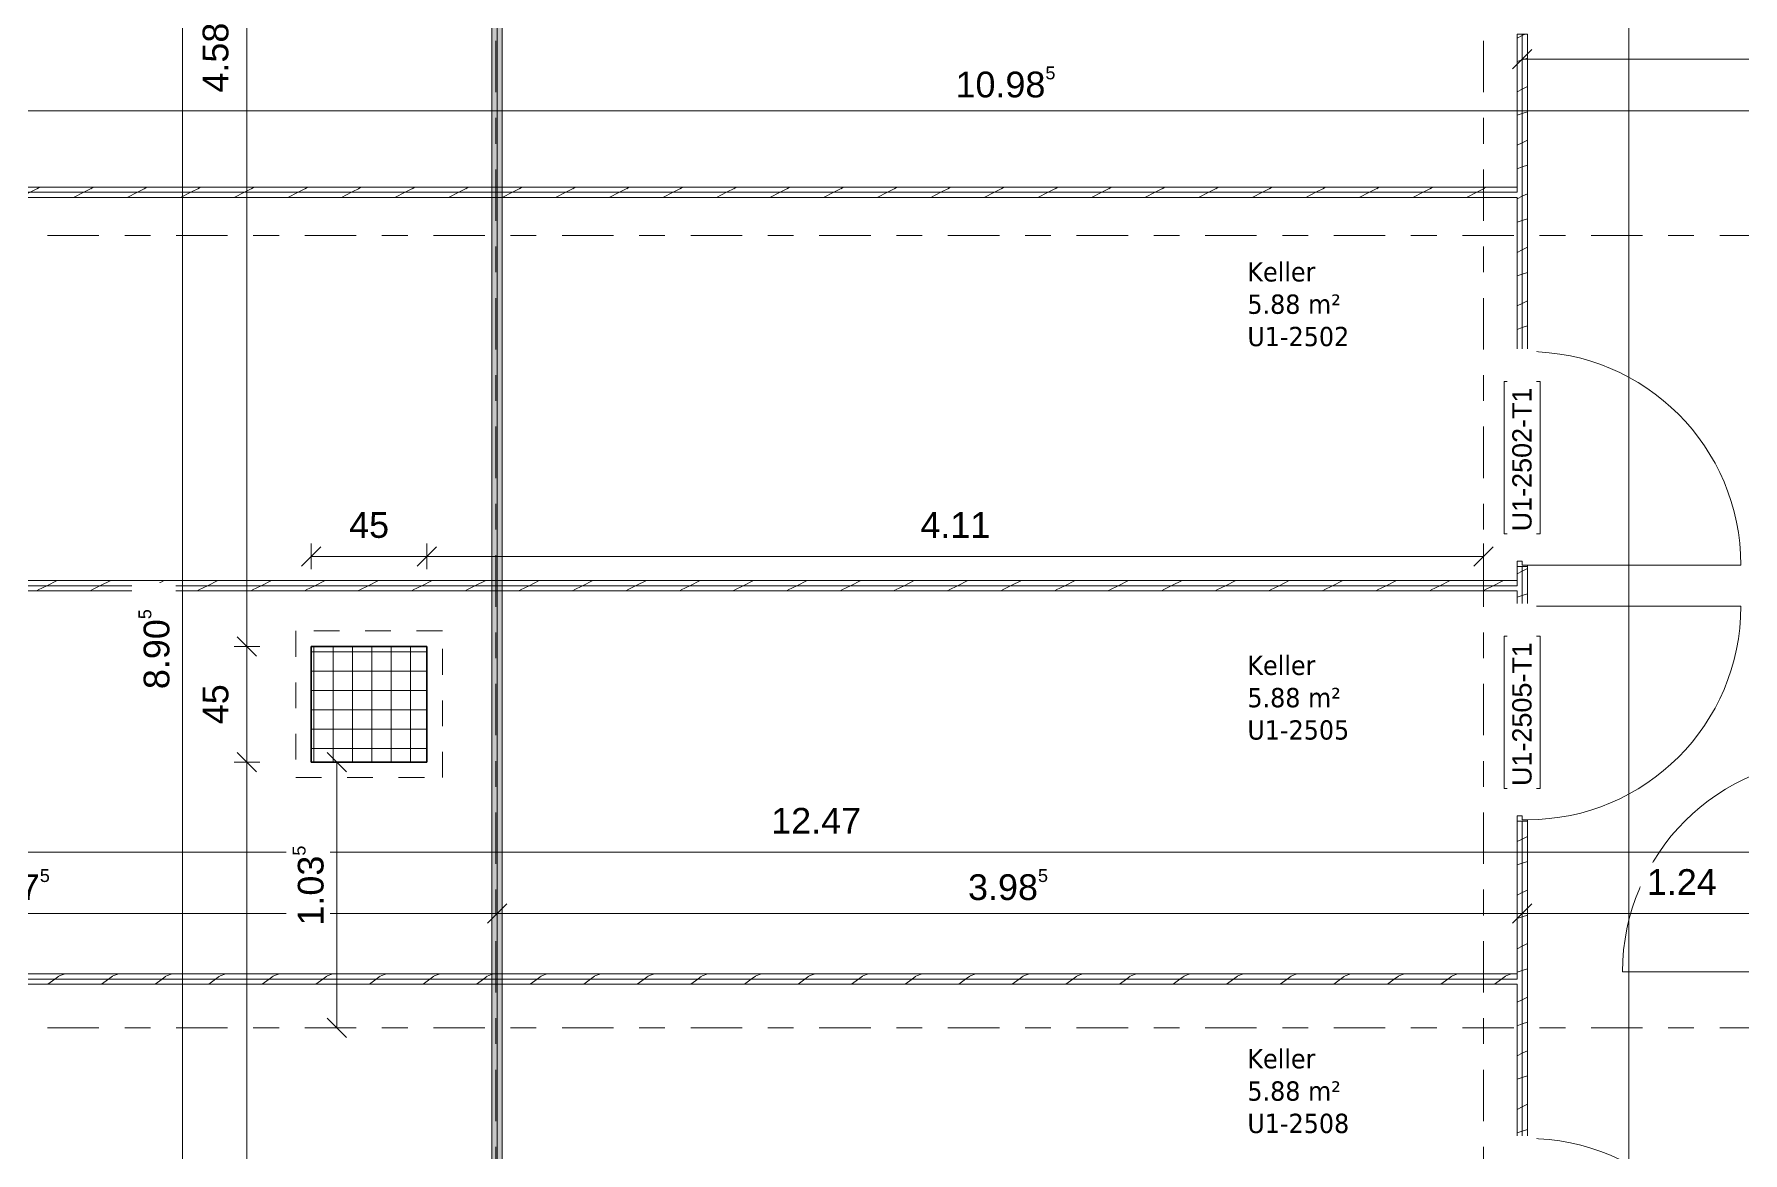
# Model space of a CAD drawing. Header units: metres. Extents: x -85.4 to -16.9, y -4 to 38.1.
# Drawn here: x -29.21 to -22.57, y 0.31 to 4.65 of the extents above; entities that cross this region are included whole.
import ezdxf

# ---------------------------------------------------------------- set-up
doc = ezdxf.new("R2010")
doc.units = ezdxf.units.M
doc.linetypes.add('_Rasterlinie_', pattern=[0.375, 0.2, -0.05, 0.075, -0.05])
doc.linetypes.add('Strichpunkt - Fein', pattern=[0.2, 0.1, -0.05, 0, -0.05])
for name, color, linetype, lineweight in [('A-____-____-DIMS', 7, 'Continuous', 5), ('A-____-____-DIMS-50', 7, 'Continuous', 5), ('A-AREA-____-IDEN', 7, 'Continuous', 5), ('A-DOOR-____-IDEN', 7, 'Continuous', 5), ('A-DOOR-____-OTLN', 7, 'Continuous', 9), ('A-DOOR-FRAM-MCUT', 7, 'Continuous', 9), ('A-DOOR-OPNG-OTLN', 7, 'Continuous', 9), ('A-FLOR-____-OVHD', 7, 'Strichpunkt - Fein', 9), ('A-WALL-____-MCUT', 7, 'Continuous', 35), ('A-WALL-____-PATT', 7, 'Continuous', 35), ('A-WALL-FNSH-MCUT', 7, 'Continuous', 35), ('S-COLS-____-MCUT', 7, 'Continuous', 35), ('S-COLS-____-OTLN', 7, 'Continuous', 9), ('S-GRID-____-OTLN', 7, 'Continuous', 5)]:
    doc.layers.add(name, color=color, linetype=linetype, lineweight=lineweight)
doc.styles.add('Arial_1', font='arial.ttf', dxfattribs={"height": 0.075})
doc.styles.add('Arial_2', font='arial.ttf', dxfattribs={"height": 0.1})
doc.styles.add('Verdana_2', font='verdana.ttf', dxfattribs={"width": 0.9, "height": 0.075})
doc.dimstyles.new('SUB_Rohbau_fein', dxfattribs={"dimscale": 0.3048, "dimtxt": 0.102026, "dimasz": 0.246063, "dimexe": 0.164042, "dimexo": 0.0625, "dimgap": 0.123031, "dimtad": 1, "dimrnd": 0.005, "dimzin": 0, "dimdsep": 46, "dimtxsty": 'Arial_2', "dimblk1": 'OBLIQUE', "dimblk2": 'OBLIQUE', "dimsah": 1, "dimcen": 0.09, "dimazin": 0, "dimtfac": 1, "dimtdec": 4, "dimtix": 1, "dimtmove": 0, "dimatfit": 3, "dimfxl": 0.164042, "dimfxlon": 1, "dimtvp": 1, "dimtfill": 1, "dimtolj": 1, "dimtzin": 0, "dimarcsym": 2})
doc.dimstyles.new('SUB_Rohbau_fein_1', dxfattribs={"dimscale": 0.3048, "dimtxt": 0.102026, "dimasz": 0.246063, "dimexe": 0.164042, "dimexo": 0.0625, "dimgap": 0.123031, "dimtad": 1, "dimrnd": 0.005, "dimzin": 0, "dimdsep": 46, "dimtxsty": 'Arial_2', "dimblk1": 'OBLIQUE', "dimblk2": 'OBLIQUE', "dimsah": 1, "dimcen": 0.09, "dimazin": 0, "dimtfac": 1, "dimtdec": 4, "dimtix": 1, "dimtmove": 2, "dimatfit": 3, "dimfxl": 0.164042, "dimfxlon": 1, "dimtvp": 1, "dimtfill": 1, "dimtolj": 1, "dimtzin": 0, "dimarcsym": 2})
doc.dimstyles.new('SUB_Rohbau_fein_2', dxfattribs={"dimscale": 0.3048, "dimtxt": 0.102026, "dimasz": 0.246063, "dimexe": 0.164042, "dimexo": 0.0625, "dimgap": 0.123031, "dimtad": 1, "dimdec": 1, "dimlfac": 100, "dimrnd": 0.5, "dimdsep": 46, "dimtxsty": 'Arial_2', "dimblk1": 'OBLIQUE', "dimblk2": 'OBLIQUE', "dimsah": 1, "dimcen": 0.09, "dimazin": 0, "dimtfac": 1, "dimtdec": 4, "dimtix": 1, "dimtmove": 0, "dimatfit": 3, "dimfxl": 0.164042, "dimfxlon": 1, "dimtvp": 1, "dimtfill": 1, "dimtolj": 1, "dimtzin": 0, "dimarcsym": 2})
pattern_1 = [(216.87, (-1.417, -0.46398), (0.624749256, 0.416501116), [0.10412, -0.93712]), (206.565, (-1.292, -0.52646), (-0.20825414, -0.2082493), [0.23283, -0.23283]), (198.435, (-1.292, -0.63058), (-0.41650024, -0.20824584), [0.13171, -0.52684])]

# ---------------------------------------------------------------- blocks, each defined once
blk = doc.blocks.new('TU DF 1 - Rahmenstock - stumpf einschlagend - 800x1900 Kellerabteil-41621819--01_UG_OK_FFB_AF_lo')
at = {"layer": 'A-DOOR-FRAM-MCUT', "color": 253, "true_color": 0x999999}
for p, q in [((-0.415, 0.02), (-0.42, 0.02)), ((-0.42, 0.02), (-0.42, -0.02)), ((-0.415, 0), (-0.415, 0.02)), ((-0.4, 0), (-0.415, 0)), ((-0.4, -0.02), (-0.4, 0)), ((0.415, 0), (0.4, 0)), ((0.4, 0), (0.4, -0.02)), ((0.42, 0.02), (0.415, 0.02)), ((0.415, 0.02), (0.415, 0)), ((0.42, -0.02), (0.42, 0.02)), ((-0.42, -0.02), (-0.4, -0.02)), ((0.4, -0.02), (0.42, -0.02))]:
    blk.add_line(p, q, dxfattribs=at)
at = {"layer": 'A-DOOR-OPNG-OTLN', "color": 253, "true_color": 0x999999}
blk.add_line((0.415, 0.02), (0.415, 0.85), dxfattribs=at)
blk.add_arc((0.415, 0.02), 0.83, 90, 180, dxfattribs=at)
blk = doc.blocks.new('TU DF 1 - Rahmenstock - stumpf einschlagend - 800x1900 Kellerabteil-41621821--01_UG_OK_FFB_AF_lo')
at = {"layer": 'A-DOOR-FRAM-MCUT', "color": 253, "true_color": 0x999999}
for p, q in [((-0.42, 0.02), (-0.4, 0.02)), ((-0.42, -0.02), (-0.42, 0.02)), ((-0.4, 0.02), (-0.4, 0)), ((0.4, 0.02), (0.42, 0.02)), ((0.4, 0), (0.4, 0.02)), ((0.42, 0.02), (0.42, -0.02)), ((-0.415, -0.02), (-0.42, -0.02)), ((-0.415, 0), (-0.415, -0.02)), ((-0.4, 0), (-0.415, 0)), ((0.415, 0), (0.4, 0)), ((0.415, -0.02), (0.415, 0)), ((0.42, -0.02), (0.415, -0.02))]:
    blk.add_line(p, q, dxfattribs=at)
at = {"layer": 'A-DOOR-OPNG-OTLN', "color": 253, "true_color": 0x999999}
blk.add_line((0.415, -0.02), (0.415, -0.85), dxfattribs=at)
blk.add_arc((0.415, -0.02), 0.83, 180, 270, dxfattribs=at)
blk = doc.blocks.new('DIMBLOCK139--01_UG_OK_FFB_AF_lo')
at = {"layer": 'A-____-____-DIMS-50'}
for p, q in [((-28.3855, 6.8516), (-28.4355, 6.8516)), ((-28.3855, 6.8516), (-28.423, 6.8891)), ((-28.3855, 6.8516), (-28.3855, 2.2741)), ((-28.3855, 6.8516), (-28.348, 6.8141)), ((-28.3855, 6.8516), (-28.3355, 6.8516)), ((-28.3855, 2.2741), (-28.4355, 2.2741)), ((-28.3855, 2.2741), (-28.423, 2.3116)), ((-28.3855, 2.2741), (-28.348, 2.2366)), ((-28.3855, 2.2741), (-28.3355, 2.2741))]:
    blk.add_line(p, q, dxfattribs=at)
at = {"layer": 'A-____-____-DIMS-50', "color": 0, "insert": (-28.5575, 4.4271), "char_height": 0.1, "width": 0.325653, "attachment_point": 1, "rotation": 90, "line_spacing_factor": 0.941778, "style": 'Arial_2', "bg_fill": 3, "box_fill_scale": 1.25, "bg_fill_color": 256, "bg_fill_true_color": 13158600, "bg_fill_transparency": 0}
blk.add_mtext('4.58', dxfattribs=at)
blk = doc.blocks.new('_Oblique')
at = {"color": 0, "linetype": 'ByBlock', "lineweight": -2}
blk.add_line((-0.5, -0.5), (0.5, 0.5), dxfattribs=at)
blk = doc.blocks.new('DIMBLOCK140--01_UG_OK_FFB_AF_lo')
at = {"layer": 'A-____-____-DIMS-50'}
for p, q in [((-28.3855, 2.2741), (-28.4355, 2.2741)), ((-28.3855, 2.2741), (-28.423, 2.3116)), ((-28.3855, 2.2741), (-28.3855, 1.8241)), ((-28.3855, 2.2741), (-28.348, 2.2366)), ((-28.3855, 2.2741), (-28.3355, 2.2741)), ((-28.3855, 1.8241), (-28.423, 1.8616)), ((-28.3855, 1.8241), (-28.4355, 1.8241)), ((-28.3855, 1.8241), (-28.348, 1.7866)), ((-28.3855, 1.8241), (-28.3355, 1.8241))]:
    blk.add_line(p, q, dxfattribs=at)
at = {"layer": 'A-____-____-DIMS-50', "color": 0, "insert": (-28.5575, 1.9715), "char_height": 0.1, "width": 0.186088, "attachment_point": 1, "rotation": 90, "line_spacing_factor": 0.941778, "style": 'Arial_2', "bg_fill": 3, "box_fill_scale": 1.25, "bg_fill_color": 256, "bg_fill_true_color": 13158600, "bg_fill_transparency": 0}
blk.add_mtext('45', dxfattribs=at)
blk = doc.blocks.new('DIMBLOCK141--01_UG_OK_FFB_AF_lo')
at = {"layer": 'A-____-____-DIMS-50'}
for p, q in [((-28.3855, 1.8241), (-28.423, 1.8616)), ((-28.3855, 1.8241), (-28.4355, 1.8241)), ((-28.3855, 1.8241), (-28.3855, -2.0534)), ((-28.3855, 1.8241), (-28.348, 1.7866)), ((-28.3855, 1.8241), (-28.3355, 1.8241)), ((-28.3855, -2.0534), (-28.4355, -2.0534)), ((-28.3855, -2.0534), (-28.423, -2.0159)), ((-28.3855, -2.0534), (-28.348, -2.0909)), ((-28.3855, -2.0534), (-28.3355, -2.0534))]:
    blk.add_line(p, q, dxfattribs=at)
at = {"layer": 'A-____-____-DIMS-50', "color": 0, "insert": (-28.5575, -0.2504), "char_height": 0.1, "width": 0.325653, "attachment_point": 1, "rotation": 90, "line_spacing_factor": 0.941778, "style": 'Arial_2', "bg_fill": 3, "box_fill_scale": 1.25, "bg_fill_color": 256, "bg_fill_true_color": 13158600, "bg_fill_transparency": 0}
blk.add_mtext('3.88', dxfattribs=at)
blk = doc.blocks.new('DIMBLOCK143--01_UG_OK_FFB_AF_lo')
at = {"layer": 'A-____-____-DIMS-50'}
for p, q in [((-23.013, 16.2216), (-23.063, 16.2216)), ((-23.013, 16.2216), (-23.0505, 16.2591)), ((-23.013, -2.0534), (-23.013, 16.2216)), ((-23.013, 16.2216), (-22.9755, 16.1841)), ((-23.013, 16.2216), (-22.963, 16.2216)), ((-23.013, -2.0534), (-23.063, -2.0534)), ((-23.013, -2.0534), (-23.0505, -2.0159)), ((-23.013, -2.0534), (-22.9755, -2.0909)), ((-23.013, -2.0534), (-22.963, -2.0534))]:
    blk.add_line(p, q, dxfattribs=at)
at = {"layer": 'A-____-____-DIMS-50', "color": 0, "insert": (-23.185, 6.8836), "char_height": 0.1, "width": 0.481134, "attachment_point": 1, "rotation": 90, "line_spacing_factor": 0.941778, "style": 'Arial_2', "bg_fill": 3, "box_fill_scale": 1.25, "bg_fill_color": 256, "bg_fill_true_color": 13158600, "bg_fill_transparency": 0}
blk.add_mtext('18.27\\A2\\H0.5x;\\S5^  ;\\H2x;', dxfattribs=at)
blk = doc.blocks.new('DIMBLOCK146--01_UG_OK_FFB_AF_lo')
at = {"layer": 'A-____-____-DIMS-50'}
for p, q in [((-28.6355, 6.8516), (-28.6855, 6.8516)), ((-28.6355, 6.8516), (-28.673, 6.8891)), ((-28.6355, -2.0534), (-28.6355, 6.8516)), ((-28.6355, 6.8516), (-28.598, 6.8141)), ((-28.6355, 6.8516), (-28.5855, 6.8516)), ((-28.6355, -2.0534), (-28.6855, -2.0534)), ((-28.6355, -2.0534), (-28.673, -2.0159)), ((-28.6355, -2.0534), (-28.598, -2.0909)), ((-28.6355, -2.0534), (-28.5855, -2.0534))]:
    blk.add_line(p, q, dxfattribs=at)
at = {"layer": 'A-____-____-DIMS-50', "color": 0, "insert": (-28.8068, 2.108), "char_height": 0.1, "width": 0.388091, "attachment_point": 1, "rotation": 90, "line_spacing_factor": 0.941778, "style": 'Arial_2', "bg_fill": 3, "box_fill_scale": 1.25, "bg_fill_color": 256, "bg_fill_true_color": 13158600, "bg_fill_transparency": 0}
blk.add_mtext('8.90\\A2\\H0.5x;\\S5^  ;\\H2x;', dxfattribs=at)
blk = doc.blocks.new('DIMBLOCK151--01_UG_OK_FFB_AF_lo')
at = {"layer": 'A-____-____-DIMS-50'}
for p, q in [((-30.923, 4.3566), (-30.923, 4.4066)), ((-30.923, 4.3566), (-30.8855, 4.3941)), ((-19.938, 4.3566), (-19.938, 4.4066)), ((-19.938, 4.3566), (-19.9005, 4.3941)), ((-30.923, 4.3566), (-30.9605, 4.3191)), ((-30.923, 4.3566), (-19.938, 4.3566)), ((-30.923, 4.3566), (-30.923, 4.3066)), ((-19.938, 4.3566), (-19.9755, 4.3191)), ((-19.938, 4.3566), (-19.938, 4.3066))]:
    blk.add_line(p, q, dxfattribs=at)
at = {"layer": 'A-____-____-DIMS-50', "color": 0, "insert": (-25.631, 4.5286), "char_height": 0.1, "width": 0.481134, "attachment_point": 1, "line_spacing_factor": 0.941778, "style": 'Arial_2', "bg_fill": 3, "box_fill_scale": 1.25, "bg_fill_color": 256, "bg_fill_true_color": 13158600, "bg_fill_transparency": 0}
blk.add_mtext('10.98\\A2\\H0.5x;\\S5^  ;\\H2x;', dxfattribs=at)
blk = doc.blocks.new('DIMBLOCK152--01_UG_OK_FFB_AF_lo')
at = {"layer": 'A-____-____-DIMS-50'}
for p, q in [((-32.408, 1.4742), (-32.4455, 1.4367)), ((-32.408, 1.4742), (-32.408, 1.5242)), ((-32.408, 1.4742), (-32.3705, 1.5117)), ((-32.408, 1.4742), (-19.938, 1.4742)), ((-32.408, 1.4742), (-32.408, 1.4242)), ((-19.938, 1.4742), (-19.9755, 1.4367)), ((-19.938, 1.4742), (-19.938, 1.5242)), ((-19.938, 1.4742), (-19.9005, 1.5117)), ((-19.938, 1.4742), (-19.938, 1.4242))]:
    blk.add_line(p, q, dxfattribs=at)
at = {"layer": 'A-____-____-DIMS-50', "color": 0, "insert": (-26.3475, 1.6463), "char_height": 0.1, "width": 0.418697, "attachment_point": 1, "line_spacing_factor": 0.941778, "style": 'Arial_2', "bg_fill": 3, "box_fill_scale": 1.25, "bg_fill_color": 256, "bg_fill_true_color": 13158600, "bg_fill_transparency": 0}
blk.add_mtext('12.47', dxfattribs=at)
blk = doc.blocks.new('DIMBLOCK512--01_UG_OK_FFB_AF_lo')
at = {"layer": 'A-____-____-DIMS-50'}
for p, q in [((-31.188, 1.2361), (-31.188, 1.2861)), ((-31.188, 1.2361), (-31.1505, 1.2736)), ((-27.413, 1.2361), (-27.413, 1.2861)), ((-27.413, 1.2361), (-27.3755, 1.2736)), ((-31.188, 1.2361), (-31.2255, 1.1986)), ((-31.188, 1.2361), (-27.413, 1.2361)), ((-31.188, 1.2361), (-31.188, 1.1861)), ((-27.413, 1.2361), (-27.4505, 1.1986)), ((-27.413, 1.2361), (-27.413, 1.1861))]:
    blk.add_line(p, q, dxfattribs=at)
at = {"layer": 'A-____-____-DIMS-50', "color": 0, "insert": (-29.4622, 1.4081), "char_height": 0.1, "width": 0.388091, "attachment_point": 1, "line_spacing_factor": 0.941778, "style": 'Arial_2', "bg_fill": 3, "box_fill_scale": 1.25, "bg_fill_color": 256, "bg_fill_true_color": 13158600, "bg_fill_transparency": 0}
blk.add_mtext('3.77\\A2\\H0.5x;\\S5^  ;\\H2x;', dxfattribs=at)
blk = doc.blocks.new('DIMBLOCK513--01_UG_OK_FFB_AF_lo')
at = {"layer": 'A-____-____-DIMS-50'}
for p, q in [((-27.413, 1.2361), (-27.413, 1.2861)), ((-27.413, 1.2361), (-27.3755, 1.2736)), ((-23.428, 1.2361), (-23.428, 1.2861)), ((-23.428, 1.2361), (-23.3905, 1.2736)), ((-27.413, 1.2361), (-27.4505, 1.1986)), ((-27.413, 1.2361), (-23.428, 1.2361)), ((-27.413, 1.2361), (-27.413, 1.1861)), ((-23.428, 1.2361), (-23.4655, 1.1986)), ((-23.428, 1.2361), (-23.428, 1.1861))]:
    blk.add_line(p, q, dxfattribs=at)
at = {"layer": 'A-____-____-DIMS-50', "color": 0, "insert": (-25.5822, 1.4081), "char_height": 0.1, "width": 0.388091, "attachment_point": 1, "line_spacing_factor": 0.941778, "style": 'Arial_2', "bg_fill": 3, "box_fill_scale": 1.25, "bg_fill_color": 256, "bg_fill_true_color": 13158600, "bg_fill_transparency": 0}
blk.add_mtext('3.98\\A2\\H0.5x;\\S5^  ;\\H2x;', dxfattribs=at)
blk = doc.blocks.new('DIMBLOCK514--01_UG_OK_FFB_AF_lo')
at = {"layer": 'A-____-____-DIMS-50'}
for p, q in [((-23.428, 1.2361), (-23.428, 1.2861)), ((-23.428, 1.2361), (-23.3905, 1.2736)), ((-22.188, 1.2361), (-22.188, 1.2861)), ((-22.188, 1.2361), (-22.1505, 1.2736)), ((-23.428, 1.2361), (-23.4655, 1.1986)), ((-23.428, 1.2361), (-22.188, 1.2361)), ((-23.428, 1.2361), (-23.428, 1.1861)), ((-22.188, 1.2361), (-22.2255, 1.1986)), ((-22.188, 1.2361), (-22.188, 1.1861))]:
    blk.add_line(p, q, dxfattribs=at)
at = {"layer": 'A-____-____-DIMS-50', "color": 0, "insert": (-22.9437, 1.4081), "char_height": 0.1, "width": 0.325653, "attachment_point": 1, "line_spacing_factor": 0.941778, "style": 'Arial_2', "bg_fill": 3, "box_fill_scale": 1.25, "bg_fill_color": 256, "bg_fill_true_color": 13158600, "bg_fill_transparency": 0}
blk.add_mtext('1.24', dxfattribs=at)
blk = doc.blocks.new('DIMBLOCK519--01_UG_OK_FFB_AF_lo')
at = {"layer": 'A-____-____-DIMS-50'}
for p, q in [((-23.428, 4.5566), (-23.428, 4.6066)), ((-23.428, 4.5566), (-23.3905, 4.5941)), ((-19.938, 4.5566), (-19.938, 4.6066)), ((-19.938, 4.5566), (-19.9005, 4.5941)), ((-23.428, 4.5566), (-23.4655, 4.5191)), ((-23.428, 4.5566), (-19.938, 4.5566)), ((-23.428, 4.5566), (-23.428, 4.5066)), ((-19.938, 4.5566), (-19.9755, 4.5191)), ((-19.938, 4.5566), (-19.938, 4.5066))]:
    blk.add_line(p, q, dxfattribs=at)
at = {"layer": 'A-____-____-DIMS-50', "color": 0, "insert": (-21.8187, 4.7286), "char_height": 0.1, "width": 0.325653, "attachment_point": 1, "line_spacing_factor": 0.941778, "style": 'Arial_2', "bg_fill": 3, "box_fill_scale": 1.25, "bg_fill_color": 256, "bg_fill_true_color": 13158600, "bg_fill_transparency": 0}
blk.add_mtext('3.49', dxfattribs=at)
blk = doc.blocks.new('DIMBLOCK561--01_UG_OK_FFB_AF_lo')
at = {"layer": 'A-____-____-DIMS-50'}
for p, q in [((-28.1355, 2.6241), (-28.1355, 2.6741)), ((-28.1355, 2.6241), (-28.098, 2.6616)), ((-27.6855, 2.6241), (-27.6855, 2.6741)), ((-27.6855, 2.6241), (-27.648, 2.6616)), ((-28.1355, 2.6241), (-28.173, 2.5866)), ((-28.1355, 2.6241), (-27.6855, 2.6241)), ((-28.1355, 2.6241), (-28.1355, 2.5741)), ((-27.6855, 2.6241), (-27.723, 2.5866)), ((-27.6855, 2.6241), (-27.6855, 2.5741))]:
    blk.add_line(p, q, dxfattribs=at)
at = {"layer": 'A-____-____-DIMS-50', "color": 0, "insert": (-27.9881, 2.7961), "char_height": 0.1, "width": 0.186088, "attachment_point": 1, "line_spacing_factor": 0.941778, "style": 'Arial_2', "bg_fill": 3, "box_fill_scale": 1.25, "bg_fill_color": 256, "bg_fill_true_color": 13158600, "bg_fill_transparency": 0}
blk.add_mtext('45', dxfattribs=at)
blk = doc.blocks.new('DIMBLOCK562--01_UG_OK_FFB_AF_lo')
at = {"layer": 'A-____-____-DIMS-50'}
for p, q in [((-27.6855, 2.6241), (-27.6855, 2.6741)), ((-27.6855, 2.6241), (-27.648, 2.6616)), ((-23.578, 2.6241), (-23.578, 2.6741)), ((-23.578, 2.6241), (-23.5405, 2.6616)), ((-27.6855, 2.6241), (-27.723, 2.5866)), ((-27.6855, 2.6241), (-23.578, 2.6241)), ((-27.6855, 2.6241), (-27.6855, 2.5741)), ((-23.578, 2.6241), (-23.6155, 2.5866)), ((-23.578, 2.6241), (-23.578, 2.5741))]:
    blk.add_line(p, q, dxfattribs=at)
at = {"layer": 'A-____-____-DIMS-50', "color": 0, "insert": (-25.7675, 2.7961), "char_height": 0.1, "width": 0.325653, "attachment_point": 1, "line_spacing_factor": 0.941778, "style": 'Arial_2', "bg_fill": 3, "box_fill_scale": 1.25, "bg_fill_color": 256, "bg_fill_true_color": 13158600, "bg_fill_transparency": 0}
blk.add_mtext('4.11', dxfattribs=at)
blk = doc.blocks.new('DIMBLOCK563--01_UG_OK_FFB_AF_lo')
at = {"layer": 'A-____-____-DIMS-50'}
for p, q in [((-28.0355, 1.8241), (-28.073, 1.8616)), ((-28.0355, 1.8241), (-28.0855, 1.8241)), ((-28.0355, 1.8241), (-28.0355, 0.7916)), ((-28.0355, 1.8241), (-27.998, 1.7866)), ((-28.0355, 1.8241), (-27.9855, 1.8241)), ((-28.0355, 0.7916), (-28.073, 0.8291)), ((-28.0355, 0.7916), (-28.0855, 0.7916)), ((-28.0355, 0.7916), (-27.998, 0.7541)), ((-28.0355, 0.7916), (-27.9855, 0.7916))]:
    blk.add_line(p, q, dxfattribs=at)
at = {"layer": 'A-____-____-DIMS-50', "color": 0, "insert": (-28.2075, 1.1887), "char_height": 0.1, "width": 0.388091, "attachment_point": 1, "rotation": 90, "line_spacing_factor": 0.941778, "style": 'Arial_2', "bg_fill": 3, "box_fill_scale": 1.25, "bg_fill_color": 256, "bg_fill_true_color": 13158600, "bg_fill_transparency": 0}
blk.add_mtext('1.03\\A2\\H0.5x;\\S5^  ;\\H2x;', dxfattribs=at)

msp = doc.modelspace()

# ---------------------------------------------------------------- hatches: boundary and pattern name
at = {"layer": 'A-WALL-____-PATT', "lineweight": 9, "true_color": 0xc3b7ad}
h = msp.add_hatch(dxfattribs=at)
h.set_pattern_fill('FP_4', color=9, style=0, pattern_type=2)
h.set_pattern_definition(pattern_1)
h.paths.add_polyline_path([(-27.413, -2.0534), (-27.413, 6.8516), (-27.433, 6.8516), (-27.433, -2.0534)])
h.paths.add_polyline_path([(-27.433, 7.2516), (-27.413, 7.2516), (-27.413, 14.7316), (-27.433, 14.7316), (-27.433, 12.1327)])
h = msp.add_hatch(dxfattribs=at)
h.set_pattern_fill('FP_4', color=9, style=0, pattern_type=2)
h.set_pattern_definition(pattern_1)
h.paths.add_polyline_path([(-27.393, -2.0534), (-27.393, 6.8516), (-27.413, 6.8516), (-27.413, -2.0534)])
h.paths.add_polyline_path([(-27.393, 7.2516), (-27.393, 14.7316), (-27.413, 14.7316), (-27.413, 7.2516)])
h = msp.add_hatch(dxfattribs=at)
h.set_pattern_fill('FP_4', color=9, style=0, pattern_type=2)
h.set_pattern_definition(pattern_1)
h.paths.add_polyline_path([(-23.428, -2.0534), (-23.428, -2.0034), (-23.448, -2.0034), (-23.448, -2.0534)])
h.paths.add_polyline_path([(-23.428, -1.1634), (-23.428, -0.4739), (-23.448, -0.4739), (-23.448, -1.1634)])
h.paths.add_polyline_path([(-23.448, 0.3661), (-23.428, 0.3661), (-23.428, 1.5952), (-23.448, 1.5952), (-23.448, 0.9606)])
h.paths.add_polyline_path([(-23.428, 2.4352), (-23.428, 2.5852), (-23.448, 2.5852), (-23.448, 2.4352)])
h.paths.add_polyline_path([(-23.448, 3.4252), (-23.428, 3.4252), (-23.428, 4.6543), (-23.448, 4.6543), (-23.448, 4.0197)])
h.paths.add_polyline_path([(-23.448, 5.4943), (-23.428, 5.4943), (-23.428, 5.6443), (-23.448, 5.6443), (-23.448, 5.5493)])
h.paths.add_polyline_path([(-23.428, 6.4843), (-23.428, 6.8516), (-23.448, 6.8516), (-23.448, 6.4843)])
h = msp.add_hatch(dxfattribs=at)
h.set_pattern_fill('FP_4', color=9, style=0, pattern_type=2)
h.set_pattern_definition(pattern_1)
h.paths.add_polyline_path([(-23.408, -2.0534), (-23.408, -2.0034), (-23.428, -2.0034), (-23.428, -2.0534)])
h.paths.add_polyline_path([(-23.428, -1.1634), (-23.408, -1.1634), (-23.408, -0.4739), (-23.428, -0.4739), (-23.428, -0.7739)])
h.paths.add_polyline_path([(-23.408, 0.3661), (-23.408, 1.5952), (-23.428, 1.5952), (-23.428, 0.3661)])
h.paths.add_polyline_path([(-23.428, 2.4352), (-23.408, 2.4352), (-23.408, 2.5852), (-23.428, 2.5852)])
h.paths.add_polyline_path([(-23.428, 3.4252), (-23.408, 3.4252), (-23.408, 4.6543), (-23.428, 4.6543), (-23.428, 4.3887)])
h.paths.add_polyline_path([(-23.428, 5.4943), (-23.408, 5.4943), (-23.408, 5.6443), (-23.428, 5.6443)])
h.paths.add_polyline_path([(-23.408, 6.4843), (-23.408, 6.8516), (-23.428, 6.8516), (-23.428, 6.4843)])
h = msp.add_hatch(dxfattribs=at)
h.set_pattern_fill('FP_4', color=9, style=0, pattern_type=2)
h.set_pattern_definition(pattern_1)
h.paths.add_polyline_path([(-30.923, 4.0397), (-23.448, 4.0397), (-23.448, 4.0597), (-30.923, 4.0597)])
h = msp.add_hatch(dxfattribs=at)
h.set_pattern_fill('FP_4', color=9, style=0, pattern_type=2)
h.set_pattern_definition(pattern_1)
h.paths.add_polyline_path([(-26.9972, 4.0197), (-23.448, 4.0197), (-23.448, 4.0397), (-30.923, 4.0397), (-30.923, 4.0197)])
h = msp.add_hatch(dxfattribs=at)
h.set_pattern_fill('FP_4', color=9, style=0, pattern_type=2)
h.set_pattern_definition(pattern_1)
h.paths.add_polyline_path([(-23.448, 2.5102), (-23.448, 2.5302), (-31.168, 2.5302), (-31.168, 2.5102), (-26.9972, 2.5102)])
h = msp.add_hatch(dxfattribs=at)
h.set_pattern_fill('FP_4', color=9, style=0, pattern_type=2)
h.set_pattern_definition(pattern_1)
h.paths.add_polyline_path([(-23.448, 2.4902), (-23.448, 2.5102), (-31.168, 2.5102), (-31.168, 2.4902), (-26.9972, 2.4902)])
h = msp.add_hatch(dxfattribs=at)
h.set_pattern_fill('FP_4', color=9, style=0, pattern_type=2)
h.set_pattern_definition(pattern_1)
h.paths.add_polyline_path([(-23.448, 0.9806), (-23.448, 1.0006), (-30.923, 1.0006), (-30.923, 0.9806), (-26.9972, 0.9806)])
h = msp.add_hatch(dxfattribs=at)
h.set_pattern_fill('FP_4', color=9, style=0, pattern_type=2)
h.set_pattern_definition(pattern_1)
h.paths.add_polyline_path([(-30.923, 0.9606), (-23.448, 0.9606), (-23.448, 0.9806), (-30.923, 0.9806)])
at = {"layer": 'S-COLS-____-OTLN'}
h = msp.add_hatch(dxfattribs=at)
h.set_pattern_fill('FP_2', color=256, style=0, pattern_type=2)
h.set_pattern_definition([(0, (-1.5, -0.67223), (0, 0.075), []), (90, (-1.5, -0.67223), (-0.075, 5e-18), [])])
h.paths.add_polyline_path([(-28.1355, 1.8241), (-27.6855, 1.8241), (-27.6855, 2.2741), (-28.1355, 2.2741)])

# ---------------------------------------------------------------- linework, layer by layer
at = {"layer": 'A-DOOR-____-IDEN', "flags": 128}
for points in [[(-23.3586, 3.3035), (-23.3586, 2.7115), (-23.4976, 2.7115), (-23.4976, 3.3035)], [(-23.3586, 2.3135), (-23.3586, 1.7215), (-23.4976, 1.7215), (-23.4976, 2.3135)]]:
    msp.add_lwpolyline(points, close=True, dxfattribs=at)
at = {"layer": 'A-FLOR-____-OVHD'}
for p, q in [((-27.6255, 2.3341), (-28.1955, 2.3341)), ((-28.1955, 2.3341), (-28.1955, 1.7641)), ((-27.6255, 1.7641), (-27.6255, 2.3341)), ((-28.1955, 1.7641), (-27.6255, 1.7641))]:
    msp.add_line(p, q, dxfattribs=at)
at = {"layer": 'A-WALL-____-MCUT', "color": 253, "lineweight": 9, "true_color": 0x999999}
for p, q in [((-27.413, -2.0534), (-27.413, 6.8516)), ((-23.428, 3.4252), (-23.428, 4.6543)), ((-23.448, 4.0397), (-23.448, 4.0597)), ((-23.448, 4.0397), (-30.923, 4.0397)), ((-23.448, 2.5102), (-23.448, 2.5302)), ((-23.428, 2.4352), (-23.428, 2.5852)), ((-23.448, 2.5102), (-31.168, 2.5102)), ((-23.428, 0.3661), (-23.428, 1.5952)), ((-23.448, 0.9806), (-23.448, 1.0006)), ((-23.448, 0.9806), (-30.923, 0.9806))]:
    msp.add_line(p, q, dxfattribs=at)
at = {"layer": 'A-WALL-FNSH-MCUT', "color": 253, "lineweight": 9, "true_color": 0x999999}
for p, q in [((-27.433, 6.8516), (-27.433, -2.0534)), ((-27.393, -2.0534), (-27.393, 6.8516)), ((-23.448, 4.6543), (-23.448, 4.0597)), ((-23.408, 4.6543), (-23.448, 4.6543)), ((-23.408, 3.4252), (-23.408, 4.6543)), ((-23.448, 4.0597), (-30.923, 4.0597)), ((-30.923, 4.0197), (-23.448, 4.0197)), ((-23.448, 4.0197), (-23.448, 3.4252)), ((-23.448, 3.4252), (-23.408, 3.4252)), ((-23.448, 2.5302), (-31.168, 2.5302)), ((-23.448, 2.5852), (-23.448, 2.5302)), ((-23.408, 2.5852), (-23.448, 2.5852)), ((-23.408, 2.4352), (-23.408, 2.5852)), ((-31.168, 2.4902), (-23.448, 2.4902)), ((-23.448, 2.4902), (-23.448, 2.4352)), ((-23.448, 2.4352), (-23.408, 2.4352)), ((-23.448, 1.5952), (-23.448, 1.0006)), ((-23.408, 1.5952), (-23.448, 1.5952)), ((-23.408, 0.3661), (-23.408, 1.5952)), ((-23.448, 1.0006), (-30.923, 1.0006)), ((-30.923, 0.9606), (-23.448, 0.9606)), ((-23.448, 0.9606), (-23.448, 0.3661)), ((-23.448, 0.3661), (-23.408, 0.3661))]:
    msp.add_line(p, q, dxfattribs=at)
at = {"layer": 'S-COLS-____-MCUT'}
for p, q in [((-28.1355, 2.2741), (-28.1355, 1.8241)), ((-27.6855, 2.2741), (-28.1355, 2.2741)), ((-27.6855, 1.8241), (-27.6855, 2.2741)), ((-28.1355, 1.8241), (-27.6855, 1.8241))]:
    msp.add_line(p, q, dxfattribs=at)
at = {"layer": 'S-GRID-____-OTLN', "color": 8, "linetype": '_Rasterlinie_', "true_color": 0x808080}
for p, q in [((-27.418, -3.5715), (-27.418, 26.6349)), ((-23.578, -3.5715), (-23.578, 26.6349)), ((-34.6604, 3.8716), (-17.3994, 3.8716)), ((-34.6604, 0.7916), (-17.3994, 0.7916))]:
    msp.add_line(p, q, dxfattribs=at)

# ---------------------------------------------------------------- block references
at = {"layer": 'A-DOOR-____-OTLN', "color": 253, "true_color": 0x999999}
for name, p, rotation in [('TU DF 1 - Rahmenstock - stumpf einschlagend - 800x1900 Kellerabteil-41621819--01_UG_OK_FFB_AF_lo', (-23.428, 3.0052), 270.0000000000001), ('TU DF 1 - Rahmenstock - stumpf einschlagend - 800x1900 Kellerabteil-41621821--01_UG_OK_FFB_AF_lo', (-23.428, 2.0152), 90.00000000000007), ('TU DF 1 - Rahmenstock - stumpf einschlagend - 800x1900 Kellerabteil-41621821--01_UG_OK_FFB_AF_lo', (-22.188, 1.4241), 270.0000000000001), ('TU DF 1 - Rahmenstock - stumpf einschlagend - 800x1900 Kellerabteil-41621819--01_UG_OK_FFB_AF_lo', (-23.428, -0.0539), 270.0000000000001)]:
    msp.add_blockref(name, p, dxfattribs=dict(at, rotation=rotation))

# ---------------------------------------------------------------- texts
at = {"layer": 'A-AREA-____-IDEN', "color": 8, "true_color": 0x808080, "char_height": 0.075, "attachment_point": 1, "style": 'Verdana_2'}
for s, insert, width in [('Keller', (-24.4963, 3.7678), 0.331899), ('5.88 m²', (-24.4963, 3.6421), 0.472595), ('U1-2502', (-24.4963, 3.5164), 0.497848), ('Keller', (-24.4963, 2.2382), 0.331899), ('5.88 m²', (-24.4963, 2.1125), 0.472595), ('U1-2505', (-24.4963, 1.9869), 0.497848), ('Keller', (-24.4963, 0.7087), 0.331899), ('5.88 m²', (-24.4963, 0.583), 0.472595), ('U1-2508', (-24.4963, 0.4573), 0.497848)]:
    msp.add_mtext(s, dxfattribs=dict(at, insert=insert, width=width))

# ---------------------------------------------------------------- dimensions: what is measured, and where the dimension line sits
at = {"layer": 'A-____-____-DIMS'}
dim = msp.add_linear_dim(base=(-27.6855, 2.6241), p1=(-28.1355, 2.5741), p2=(-27.6855, 2.5741), dimstyle='SUB_Rohbau_fein_2', override={"dimpost": '<>', "dimfxl": 0.45}, dxfattribs=at)
dim.commit()
dim.dimension.update_dxf_attribs({"geometry": 'DIMBLOCK561--01_UG_OK_FFB_AF_lo', "text_midpoint": (-27.9105, 2.7124)})

# ---------------------------------------------------------------- next in the draw order: texts
at = {"layer": 'A-DOOR-____-IDEN', "char_height": 0.075, "width": 0.689451, "attachment_point": 1, "rotation": 90, "style": 'Arial_1', "bg_fill": 3, "box_fill_scale": 1.25, "bg_fill_color": 256, "bg_fill_true_color": 13158600, "bg_fill_transparency": 0}
for s, insert in [('U1-2502-T1', (-23.4667, 2.7215)), ('U1-2505-T1', (-23.4667, 1.7315)), ('U1-2508-T1', (-23.4667, -0.3376))]:
    msp.add_mtext(s, dxfattribs=dict(at, insert=insert))

# ---------------------------------------------------------------- next in the draw order: dimensions: what is measured, and where the dimension line sits
at = {"layer": 'A-____-____-DIMS'}
dim = msp.add_linear_dim(base=(-23.013, 16.2216), p1=(-23.063, -2.0534), p2=(-23.063, 16.2216), angle=90, text='\\A1;18.27\\Q;{\\A1;{\\H0.5x;\\S5^ ;}}', dimstyle='SUB_Rohbau_fein', override={"dimpost": '<>', "dimfxl": 18.275004}, dxfattribs=at)
dim.commit()
dim.dimension.update_dxf_attribs({"geometry": 'DIMBLOCK143--01_UG_OK_FFB_AF_lo', "text_midpoint": (-23.1016, 7.0841)})
dim = msp.add_linear_dim(base=(-28.3855, 2.2741), p1=(-28.3355, 6.8516), p2=(-28.3355, 2.2741), angle=90, dimstyle='SUB_Rohbau_fein', override={"dimpost": '<>', "dimfxl": 4.5775}, dxfattribs=at)
dim.commit()
dim.dimension.update_dxf_attribs({"geometry": 'DIMBLOCK139--01_UG_OK_FFB_AF_lo', "text_midpoint": (-28.4741, 4.5628)})
dim = msp.add_linear_dim(base=(-23.578, 2.6241), p1=(-27.6855, 2.5741), p2=(-23.578, 2.6741), dimstyle='SUB_Rohbau_fein', override={"dimpost": '<>', "dimfxl": 4.108717}, dxfattribs=at)
dim.commit()
dim.dimension.update_dxf_attribs({"geometry": 'DIMBLOCK562--01_UG_OK_FFB_AF_lo', "text_midpoint": (-25.6318, 2.7118)})

# ---------------------------------------------------------------- next in the draw order: dimensions: what is measured, and where the dimension line sits
dim = msp.add_linear_dim(base=(-28.3855, 1.8241), p1=(-28.3355, 2.2741), p2=(-28.3355, 1.8241), angle=90, dimstyle='SUB_Rohbau_fein_2', override={"dimpost": '<>', "dimfxl": 0.45}, dxfattribs=at)
dim.commit()
dim.dimension.update_dxf_attribs({"geometry": 'DIMBLOCK140--01_UG_OK_FFB_AF_lo', "text_midpoint": (-28.4739, 2.0491)})

# ---------------------------------------------------------------- next in the draw order: dimensions: what is measured, and where the dimension line sits
dim = msp.add_linear_dim(base=(-28.3855, -2.0534), p1=(-28.3355, 1.8241), p2=(-28.3355, -2.0534), angle=90, dimstyle='SUB_Rohbau_fein', override={"dimpost": '<>', "dimfxl": 3.8775}, dxfattribs=at)
dim.commit()
dim.dimension.update_dxf_attribs({"geometry": 'DIMBLOCK141--01_UG_OK_FFB_AF_lo', "text_midpoint": (-28.4741, -0.1147)})

# ---------------------------------------------------------------- next in the draw order: dimensions: what is measured, and where the dimension line sits
dim = msp.add_linear_dim(base=(-28.6355, 6.8516), p1=(-28.6855, -2.0534), p2=(-28.6855, 6.8516), angle=90, text='\\A1;8.90\\Q;{\\A1;{\\H0.5x;\\S5^ ;}}', dimstyle='SUB_Rohbau_fein_1', override={"dimpost": '<>', "dimfxl": 8.905}, dxfattribs=at)
dim.commit()
dim.dimension.update_dxf_attribs({"geometry": 'DIMBLOCK146--01_UG_OK_FFB_AF_lo', "text_midpoint": (-28.7401, 2.302), "dimtype": 160, "text_rotation": 90})

# ---------------------------------------------------------------- next in the draw order: dimensions: what is measured, and where the dimension line sits
dim = msp.add_linear_dim(base=(-19.938, 4.3566), p1=(-30.923, 4.4066), p2=(-19.938, 4.4066), text='\\A1;10.98\\Q;{\\A1;{\\H0.5x;\\S5^ ;}}', dimstyle='SUB_Rohbau_fein', override={"dimpost": '<>', "dimfxl": 10.985}, dxfattribs=at)
dim.commit()
dim.dimension.update_dxf_attribs({"geometry": 'DIMBLOCK151--01_UG_OK_FFB_AF_lo', "text_midpoint": (-25.4305, 4.4451)})
dim = msp.add_linear_dim(base=(-19.938, 1.4742), p1=(-32.408, 1.5242), p2=(-19.938, 1.5242), dimstyle='SUB_Rohbau_fein', override={"dimpost": '<>', "dimfxl": 12.47}, dxfattribs=at)
dim.commit()
dim.dimension.update_dxf_attribs({"geometry": 'DIMBLOCK152--01_UG_OK_FFB_AF_lo', "text_midpoint": (-26.173, 1.5619)})

# ---------------------------------------------------------------- next in the draw order: dimensions: what is measured, and where the dimension line sits
dim = msp.add_linear_dim(base=(-19.938, 4.5566), p1=(-23.428, 4.6066), p2=(-19.938, 4.6066), dimstyle='SUB_Rohbau_fein', override={"dimpost": '<>', "dimfxl": 3.49}, dxfattribs=at)
dim.commit()
dim.dimension.update_dxf_attribs({"geometry": 'DIMBLOCK519--01_UG_OK_FFB_AF_lo', "text_midpoint": (-21.683, 4.6451)})
dim = msp.add_linear_dim(base=(-27.413, 1.2361), p1=(-31.188, 1.2861), p2=(-27.413, 1.2861), text='\\A1;3.77\\Q;{\\A1;{\\H0.5x;\\S5^ ;}}', dimstyle='SUB_Rohbau_fein', override={"dimpost": '<>', "dimfxl": 3.775}, dxfattribs=at)
dim.commit()
dim.dimension.update_dxf_attribs({"geometry": 'DIMBLOCK512--01_UG_OK_FFB_AF_lo', "text_midpoint": (-29.3005, 1.3247)})

# ---------------------------------------------------------------- next in the draw order: dimensions: what is measured, and where the dimension line sits
dim = msp.add_linear_dim(base=(-28.0355, 0.7916), p1=(-27.9855, 1.8241), p2=(-27.9855, 0.7916), angle=90, text='\\A1;1.03\\Q;{\\A1;{\\H0.5x;\\S5^ ;}}', dimstyle='SUB_Rohbau_fein_1', override={"dimpost": '<>', "dimfxl": 1.0325}, dxfattribs=at)
dim.commit()
dim.dimension.update_dxf_attribs({"geometry": 'DIMBLOCK563--01_UG_OK_FFB_AF_lo', "text_midpoint": (-28.1409, 1.3827), "dimtype": 160, "text_rotation": 90})
dim = msp.add_linear_dim(base=(-23.428, 1.2361), p1=(-27.413, 1.2861), p2=(-23.428, 1.2861), text='\\A1;3.98\\Q;{\\A1;{\\H0.5x;\\S5^ ;}}', dimstyle='SUB_Rohbau_fein', override={"dimpost": '<>', "dimfxl": 3.985}, dxfattribs=at)
dim.commit()
dim.dimension.update_dxf_attribs({"geometry": 'DIMBLOCK513--01_UG_OK_FFB_AF_lo', "text_midpoint": (-25.4205, 1.3247)})

# ---------------------------------------------------------------- next in the draw order: dimensions: what is measured, and where the dimension line sits
dim = msp.add_linear_dim(base=(-22.188, 1.2361), p1=(-23.428, 1.2861), p2=(-22.188, 1.2861), dimstyle='SUB_Rohbau_fein', override={"dimpost": '<>', "dimfxl": 1.24}, dxfattribs=at)
dim.commit()
dim.dimension.update_dxf_attribs({"geometry": 'DIMBLOCK514--01_UG_OK_FFB_AF_lo', "text_midpoint": (-22.808, 1.3238)})

doc.saveas('drawing.dxf')
